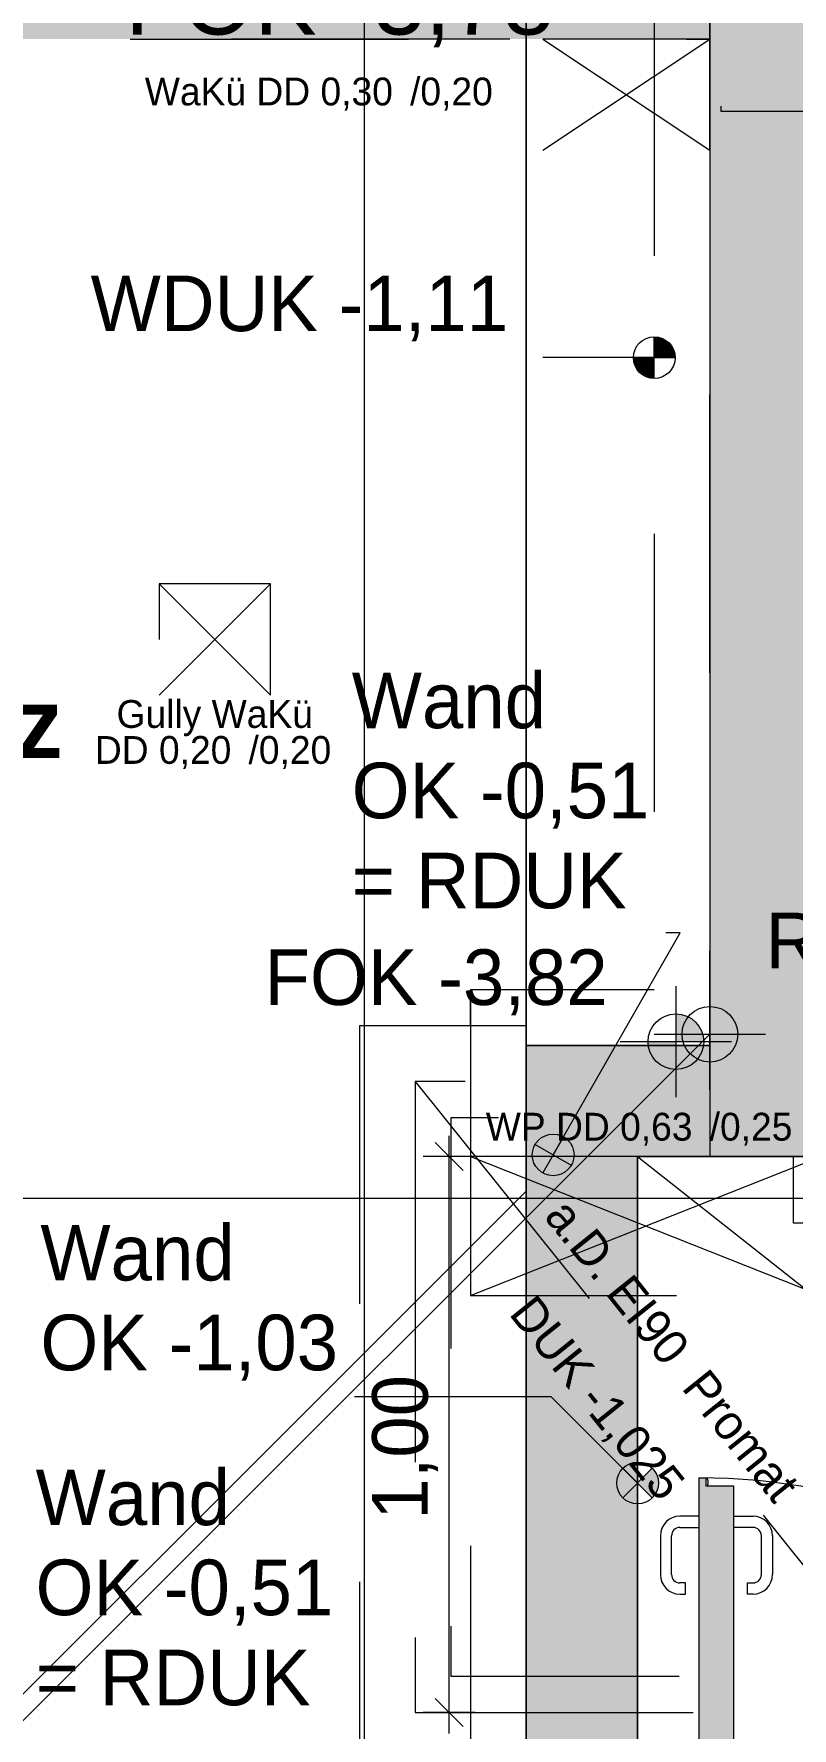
# Model space of a CAD drawing. Header units: metres. Extents: x -14 to 130, y -38 to 4.
# Drawn here: x 7.51 to 8.873, y -6.953 to -3.906 of the extents above; entities that cross this region are included whole.
import ezdxf

# ---------------------------------------------------------------- set-up
doc = ezdxf.new("R2010")
doc.units = ezdxf.units.M
doc.header["$MEASUREMENT"] = 0
doc.linetypes.add('Strichlinie eng', pattern=[0.002, 0.0015, -0.0005])
doc.linetypes.add('Untersicht', pattern=[0.001, 0.0005, -0.0005])
for name, color, linetype in [('-1._KG PP_3_120 Wand Innen tragend', 7, 'Continuous'), ('-1._KG PP_3_210 Decke', 7, 'Continuous'), ('-1._KG PP_3_220 Bodenaufbau', 7, 'Continuous'), ('-1._KG PP_3_270 Deckendurchbruchsymbol', 7, 'Continuous'), ('-1._KG PP_3_810 Raum', 7, 'Continuous'), ('-1._KG PP_3_815 Raumbegrenzung', 7, 'Continuous'), ('-1._KG PP_3_950 Polierplan Bemaßung', 7, 'Continuous'), ('-1._KG PP_3_Bemaßen_Sperrmaß 2D', 7, 'Continuous'), ('-1._KG PP_3_Gelände_Beschriftung Gelände', 7, 'Continuous'), ('-1._KG PP_3_Kataster Grenzpunkte_Grenzpunkt (GP) Hausecke_Kennzeichen', 7, 'Continuous'), ('-1._KG PP_3_Kataster Grundstücke_Grundstück', 7, 'Continuous'), ('-1._KG PP_3_Kataster Grundstücke_Grundstück_Eigentümer', 7, 'Continuous')]:
    doc.layers.add(name, color=color, linetype=linetype)
doc.styles.add('ERSTELLTER_STIL_5', font='')
doc.styles.add('ERSTELLTER_STIL_9', font='')
doc.styles.get('ERSTELLTER_STIL_5').set_extended_font_data('Eurostile')
doc.styles.get('ERSTELLTER_STIL_9').set_extended_font_data('Eurostile', bold=True)
doc.linetypes.add('GAS', pattern='A,0,[1,415_260415_PP_VA_1_2 -1 KG1.Shx,S=0.186508,R=0,X=0,Y=0],-26.5,0', length=26.5)

msp = doc.modelspace()

# ---------------------------------------------------------------- hatches: boundary and pattern name
at = {"layer": '-1._KG PP_3_120 Wand Innen tragend', "linetype": 'Continuous', "lineweight": 13, "true_color": 0x3f7f02}
for points in [[(8.725, -3.705), (8.725, -5.725), (8.925, -5.725), (8.925, -3.705)], [(8.395, -5.925), (8.595, -5.925), (8.395, -5.725)], [(8.395, -5.725), (8.595, -5.925), (8.595, -5.725)], [(8.725, -5.725), (8.595, -5.725), (8.595, -5.925), (8.725, -5.925)], [(8.725, -5.725), (8.925, -5.925), (8.925, -5.725)], [(8.725, -5.925), (8.925, -5.925), (8.725, -5.725)], [(8.395, -5.925), (8.395, -6.925), (8.595, -6.925), (8.595, -5.925)], [(8.595, -7.515), (8.595, -6.925), (8.395, -6.925), (8.395, -7.515)]]:
    msp.add_hatch(color=76, dxfattribs=at).paths.add_polyline_path(points)
at = {"layer": '-1._KG PP_3_120 Wand Innen tragend', "linetype": 'Continuous', "lineweight": 13, "true_color": 0xff6400}
msp.add_hatch(color=30, dxfattribs=at).paths.add_polyline_path([(8.706, -6.503), (8.706, -7.551), (8.718, -7.551), (8.718, -7.537), (8.7675, -7.537), (8.7675, -6.517), (8.718, -6.517), (8.718, -6.503)])
at = {"layer": '-1._KG PP_3_210 Decke', "linetype": 'Continuous', "lineweight": 0, "true_color": 0x060c00}
msp.add_hatch(color=98, dxfattribs=at).paths.add_polyline_path([(5.425, -3.735), (0.1437, -3.735), (0.1444, -3.915), (8.725, -3.915), (8.725, -3.505), (5.425, -3.505)])
at = {"layer": '-1._KG PP_3_Gelände_Beschriftung Gelände', "linetype": 'Continuous', "lineweight": 0, "true_color": 0x060c00}
h = msp.add_hatch(color=98, dxfattribs=at)
h.paths.add_polyline_path([(0.6022, -0.6), (0.6319, -8.705), (5.625, -8.705), (5.625, -3.705), (8.725, -3.705), (8.725, -5.925), (8.925, -5.925), (8.925, -5.905), (9.105, -5.905), (9.105, -4.225), (10.725, -4.225), (10.725, -5.905), (10.905, -5.905), (10.905, -6.225), (12.425, -6.225), (12.425, -9.355), (15.32, -9.355), (15.32, -8.955), (18.3552, -8.955), (18.383, -0.6)])
h.paths.add_polyline_path([(1.4029, -0.8), (1.4029, -1.4), (0.8029, -1.4), (0.8029, -0.8)], flags=0)
h.paths.add_polyline_path([(17.5774, -2.893), (17.5774, -2.293), (18.1774, -2.293), (18.1774, -2.893)], flags=0)
at = {"layer": '-1._KG PP_3_Kataster Grenzpunkte_Grenzpunkt (GP) Hausecke_Kennzeichen', "linetype": 'Continuous', "lineweight": 13, "true_color": 0xff6400}
for points in [[(8.625, -4.4879), (8.6625, -4.4879), (8.6596, -4.4736), (8.6515, -4.4614), (8.6394, -4.4533), (8.625, -4.4504)], [(8.625, -4.4879), (8.5875, -4.4879), (8.5904, -4.5023), (8.5985, -4.5145), (8.6106, -4.5226), (8.625, -4.5254)]]:
    msp.add_hatch(color=30, dxfattribs=at).paths.add_polyline_path(points)
at = {"layer": '-1._KG PP_3_Kataster Grenzpunkte_Grenzpunkt (GP) Hausecke_Kennzeichen', "linetype": 'Continuous', "lineweight": 13, "true_color": 0xfb02fe}
for points in [[(8.6639, -5.7184), (8.7139, -5.7184), (8.71, -5.6993), (8.6992, -5.683), (8.683, -5.6722), (8.6639, -5.6684)], [(8.6639, -5.7184), (8.6139, -5.7184), (8.6177, -5.7375), (8.6285, -5.7538), (8.6447, -5.7646), (8.6639, -5.7684)]]:
    msp.add_hatch(color=6, dxfattribs=at).paths.add_polyline_path(points)
at = {"layer": '-1._KG PP_3_Kataster Grenzpunkte_Grenzpunkt (GP) Hausecke_Kennzeichen', "linetype": 'Continuous', "lineweight": 13, "true_color": 0x3f7f02}
for points in [[(8.4433, -5.922), (8.4619, -5.8894), (8.448, -5.8848), (8.4334, -5.8858), (8.4203, -5.8923), (8.4107, -5.9034)], [(8.4433, -5.922), (8.4247, -5.9545), (8.4386, -5.9592), (8.4532, -5.9581), (8.4662, -5.9516), (8.4758, -5.9406)], [(8.595, -6.5123), (8.5685, -6.4858), (8.5604, -6.498), (8.5575, -6.5123), (8.5604, -6.5267), (8.5685, -6.5389)], [(8.595, -6.5123), (8.6215, -6.5389), (8.6296, -6.5267), (8.6325, -6.5123), (8.6296, -6.498), (8.6215, -6.4858)]]:
    msp.add_hatch(color=76, dxfattribs=at).paths.add_polyline_path(points)

# ---------------------------------------------------------------- linework, layer by layer
at = {"layer": '-1._KG PP_3_120 Wand Innen tragend', "color": 7, "linetype": 'Continuous', "lineweight": 13, "ltscale": 1000}
for p, q in [((8.7205, -6.5045), (8.718, -6.5045)), ((8.718, -6.5045), (8.718, -6.517)), ((8.718, -6.517), (8.7205, -6.517)), ((8.722, -6.5085), (8.7205, -6.5045)), ((8.7205, -6.517), (8.722, -6.513)), ((8.722, -6.513), (8.722, -6.5085)), ((8.706, -6.572), (8.671, -6.572)), ((8.7675, -6.572), (8.8025, -6.572)), ((8.636, -6.607), (8.636, -6.677)), ((8.656, -6.677), (8.656, -6.607)), ((8.671, -6.592), (8.706, -6.592)), ((8.8025, -6.592), (8.7675, -6.592)), ((8.8175, -6.677), (8.8175, -6.607)), ((8.8375, -6.607), (8.8375, -6.677)), ((8.681, -6.692), (8.671, -6.692)), ((8.681, -6.712), (8.681, -6.692)), ((8.7925, -6.712), (8.7925, -6.692)), ((8.7925, -6.692), (8.8025, -6.692)), ((8.671, -6.712), (8.681, -6.712)), ((8.8025, -6.712), (8.7925, -6.712))]:
    msp.add_line(p, q, dxfattribs=at)
at = {"layer": '-1._KG PP_3_120 Wand Innen tragend', "color": 7, "linetype": 'Continuous', "lineweight": 18, "ltscale": 1000, "flags": 128}
for points in [[(8.725, -3.705), (8.725, -5.725)], [(8.395, -5.725), (8.395, -5.925)], [(8.595, -5.725), (8.395, -5.725)], [(8.725, -5.725), (8.595, -5.725)], [(8.395, -5.925), (8.395, -6.925)], [(8.595, -5.925), (8.925, -5.925)], [(8.595, -6.925), (8.595, -5.925)], [(8.395, -6.925), (8.395, -7.515)], [(8.595, -7.515), (8.595, -6.925)]]:
    msp.add_lwpolyline(points, dxfattribs=at)
at = {"layer": '-1._KG PP_3_120 Wand Innen tragend', "color": 7, "linetype": 'Continuous', "lineweight": 13, "ltscale": 1000, "flags": 128}
msp.add_lwpolyline([(8.706, -6.503), (8.718, -6.503), (8.718, -6.517), (8.7675, -6.517), (8.7675, -7.537), (8.718, -7.537), (8.718, -7.551), (8.706, -7.551)], close=True, dxfattribs=at)
at = {"layer": '-1._KG PP_3_120 Wand Innen tragend', "color": 7, "linetype": 'Continuous', "lineweight": 13, "ltscale": 1000}
for centre, radius, start, end in [((8.7095, -7.5625), 1.0595, 0.1893, 90.1893), ((8.671, -6.607), 0.035, 90, 180), ((8.8025, -6.607), 0.035, 0, 90), ((8.671, -6.607), 0.015, 90, 180), ((8.8025, -6.607), 0.015, 0, 90), ((8.671, -6.677), 0.035, 180, 270), ((8.671, -6.677), 0.015, 180, 270), ((8.8025, -6.677), 0.035, 270, 0), ((8.8025, -6.677), 0.015, 270, 0)]:
    msp.add_arc(centre, radius, start, end, dxfattribs=at)
at = {"layer": '-1._KG PP_3_210 Decke', "color": 7, "linetype": 'Untersicht', "lineweight": 13, "ltscale": 1000, "true_color": 0xf4f4f4, "flags": 128}
msp.add_lwpolyline([(5.425, -3.735), (0.1437, -3.735), (0.1444, -3.915), (8.725, -3.915), (8.725, -3.845)], dxfattribs=at)
msp.add_lwpolyline([(0.1444, -3.915), (0.1845, -14.87), (15.32, -14.87), (15.32, -6.225), (10.905, -6.225), (10.905, -6.065), (8.925, -6.065), (8.925, -4.045), (8.745, -4.045), (8.745, -3.915), (5.625, -3.915), (0.8144, -3.915)], close=True, dxfattribs=at)
at = {"layer": '-1._KG PP_3_220 Bodenaufbau', "color": 7, "linetype": 'Continuous', "lineweight": 13, "ltscale": 1000, "flags": 128}
for points in [[(8.725, -3.705), (8.725, -5.725)], [(8.725, -5.725), (8.395, -5.725)], [(8.395, -5.725), (8.395, -5.9873)], [(8.395, -5.9873), (5.625, -8.7573)], [(5.628, -8.7543), (8.395, -5.9873)], [(8.395, -5.9873), (8.395, -7.735)]]:
    msp.add_lwpolyline(points, dxfattribs=at)
at = {"layer": '-1._KG PP_3_220 Bodenaufbau', "color": 7, "linetype": 'Continuous', "lineweight": 18, "ltscale": 1000, "flags": 128}
msp.add_lwpolyline([(10.39, -8.775), (10.925, -8.775), (10.925, -6.225), (10.905, -6.225), (10.905, -6.045), (8.875, -6.045), (8.875, -5.925), (8.595, -5.925), (8.595, -7.555), (10.39, -7.555)], close=True, dxfattribs=at)
at = {"layer": '-1._KG PP_3_270 Deckendurchbruchsymbol', "color": 7, "linetype": 'Untersicht', "lineweight": 13, "ltscale": 1000}
for p, q in [((8.425, -4.115), (8.725, -3.915)), ((8.425, -3.915), (8.725, -4.115)), ((7.735, -5.095), (7.935, -4.895)), ((7.735, -4.895), (7.935, -5.095))]:
    msp.add_line(p, q, dxfattribs=at)
at = {"layer": '-1._KG PP_3_270 Deckendurchbruchsymbol', "color": 7, "linetype": 'Strichlinie eng', "lineweight": 13, "ltscale": 1000}
for p, q in [((8.295, -6.175), (8.925, -5.925)), ((8.295, -5.925), (8.925, -6.175))]:
    msp.add_line(p, q, dxfattribs=at)
at = {"layer": '-1._KG PP_3_270 Deckendurchbruchsymbol', "color": 7, "linetype": 'Untersicht', "lineweight": 13, "ltscale": 1000, "flags": 128}
for points in [[(8.725, -4.115), (8.725, -3.915), (8.425, -3.915), (8.425, -4.115)], [(7.935, -5.095), (7.935, -4.895), (7.735, -4.895), (7.735, -5.095)]]:
    msp.add_lwpolyline(points, close=True, dxfattribs=at)
at = {"layer": '-1._KG PP_3_270 Deckendurchbruchsymbol', "color": 7, "linetype": 'Strichlinie eng', "lineweight": 13, "ltscale": 1000, "flags": 128}
msp.add_lwpolyline([(8.925, -6.175), (8.925, -5.925), (8.295, -5.925), (8.295, -6.175)], close=True, dxfattribs=at)
at = {"layer": '-1._KG PP_3_810 Raum', "color": 5, "linetype": 'Continuous', "lineweight": 0, "ltscale": 1000, "flags": 128}
msp.add_lwpolyline([(8.395, -8.705), (8.395, -3.705), (5.875, -3.705), (5.875, -8.705)], close=True, dxfattribs=at)
at = {"layer": '-1._KG PP_3_815 Raumbegrenzung', "color": 5, "linetype": 'Continuous', "lineweight": 0, "ltscale": 1000, "flags": 128}
msp.add_lwpolyline([(5.875, -8.705), (5.875, -3.705), (8.395, -3.705), (8.395, -8.705)], close=True, dxfattribs=at)
at = {"layer": '-1._KG PP_3_Bemaßen_Sperrmaß 2D', "color": 5, "linetype": 'GAS', "lineweight": 0, "ltscale": 1000}
msp.add_line((-1.5, -6), (21, -6), dxfattribs=at)
at = {"layer": '-1._KG PP_3_Gelände_Beschriftung Gelände', "color": 7, "linetype": 'Continuous', "lineweight": 13, "ltscale": 1000, "true_color": 0xf4f4f4, "flags": 128}
for points in [[(0.6022, -0.6), (0.6319, -8.705), (5.625, -8.705), (5.625, -3.705), (8.725, -3.705), (8.725, -5.925), (8.925, -5.925), (8.925, -5.905), (9.105, -5.905), (9.105, -4.225), (10.725, -4.225), (10.725, -5.905), (10.905, -5.905), (10.905, -6.225), (12.425, -6.225), (12.425, -9.355), (15.32, -9.355), (15.32, -8.955), (18.3552, -8.955), (18.383, -0.6)], [(10.39, -8.955), (12.425, -8.955), (12.425, -6.225), (10.905, -6.225), (10.905, -5.905), (8.925, -5.905), (8.925, -5.925), (8.595, -5.925), (8.595, -7.555), (10.39, -7.555)]]:
    msp.add_lwpolyline(points, close=True, dxfattribs=at)
at = {"layer": '-1._KG PP_3_Gelände_Beschriftung Gelände', "color": 7, "linetype": 'Continuous', "lineweight": 18, "ltscale": 1000, "flags": 128}
for points in [[(8.725, -3.705), (8.725, -5.705)], [(5.225, -9.205), (8.725, -5.705)], [(8.725, -5.705), (5.225, -9.205)], [(8.725, -5.705), (8.725, -5.925)], [(8.595, -5.925), (8.595, -7.555)], [(8.725, -5.925), (8.595, -5.925)]]:
    msp.add_lwpolyline(points, dxfattribs=at)
at = {"layer": '-1._KG PP_3_Kataster Grenzpunkte_Grenzpunkt (GP) Hausecke_Kennzeichen', "color": 76, "linetype": 'Continuous', "lineweight": 13, "ltscale": 1000, "true_color": 0x3f7f02}
for p, q in [((8.1042, -34.025), (8.1042, 0)), ((8.4433, -5.922), (8.6713, -5.5227)), ((8.6713, -5.5227), (8.6457, -5.5227)), ((8.2815, -5.95), (8.2315, -5.9)), ((8.2565, -5.925), (8.2565, -5.8875)), ((8.4107, -5.9034), (8.4758, -5.9406)), ((8.4619, -5.8894), (8.4247, -5.9545)), ((8.3033, -5.925), (8.2096, -5.925)), ((8.2565, -6.925), (8.2565, -5.925)), ((8.4397, -6.3571), (8.0861, -6.3571)), ((8.595, -6.5123), (8.4397, -6.3571)), ((8.5685, -6.4858), (8.6215, -6.5389)), ((8.5685, -6.5389), (8.6215, -6.4858)), ((8.2315, -6.9), (8.2815, -6.95)), ((8.3033, -6.925), (8.2096, -6.925)), ((8.2565, -6.9625), (8.2565, -6.925))]:
    msp.add_line(p, q, dxfattribs=at)
at = {"layer": '-1._KG PP_3_Kataster Grenzpunkte_Grenzpunkt (GP) Hausecke_Kennzeichen', "color": 30, "linetype": 'Continuous', "lineweight": 13, "ltscale": 1000, "true_color": 0xff6400}
for p, q in [((8.625, -4.5254), (8.625, -4.4504)), ((8.525, -4.4879), (8.425, -4.4879)), ((8.625, -4.4879), (8.525, -4.4879)), ((8.5875, -4.4879), (8.6625, -4.4879))]:
    msp.add_line(p, q, dxfattribs=at)
at = {"layer": '-1._KG PP_3_Kataster Grenzpunkte_Grenzpunkt (GP) Hausecke_Kennzeichen', "color": 7, "linetype": 'Continuous', "lineweight": 13, "ltscale": 1000}
for p, q in [((8.725, -5.805), (8.725, -5.605)), ((8.625, -5.705), (8.825, -5.705)), ((8.595, -5.925), (12.425, -8.955))]:
    msp.add_line(p, q, dxfattribs=at)
at = {"layer": '-1._KG PP_3_Kataster Grenzpunkte_Grenzpunkt (GP) Hausecke_Kennzeichen', "color": 6, "linetype": 'Continuous', "lineweight": 13, "ltscale": 1000, "true_color": 0xfb02fe}
for p, q in [((8.6639, -5.6184), (8.6639, -5.8184)), ((8.7639, -5.7184), (8.5639, -5.7184))]:
    msp.add_line(p, q, dxfattribs=at)
at = {"layer": '-1._KG PP_3_Kataster Grenzpunkte_Grenzpunkt (GP) Hausecke_Kennzeichen', "color": 8, "linetype": 'Untersicht', "lineweight": 13, "ltscale": 1000}
msp.add_line((8.195, -5.79), (9.105, -6.925), dxfattribs=at)
at = {"layer": '-1._KG PP_3_Kataster Grenzpunkte_Grenzpunkt (GP) Hausecke_Kennzeichen', "color": 30, "linetype": 'Continuous', "lineweight": 13, "ltscale": 1000, "true_color": 0xff6400}
msp.add_circle((8.625, -4.4879), 0.0375, dxfattribs=at)
at = {"layer": '-1._KG PP_3_Kataster Grenzpunkte_Grenzpunkt (GP) Hausecke_Kennzeichen', "color": 7, "linetype": 'Continuous', "lineweight": 13, "ltscale": 1000}
msp.add_circle((8.725, -5.705), 0.05, dxfattribs=at)
at = {"layer": '-1._KG PP_3_Kataster Grenzpunkte_Grenzpunkt (GP) Hausecke_Kennzeichen', "color": 6, "linetype": 'Continuous', "lineweight": 13, "ltscale": 1000, "true_color": 0xfb02fe}
msp.add_circle((8.6639, -5.7184), 0.05, dxfattribs=at)
at = {"layer": '-1._KG PP_3_Kataster Grenzpunkte_Grenzpunkt (GP) Hausecke_Kennzeichen', "color": 76, "linetype": 'Continuous', "lineweight": 13, "ltscale": 1000, "true_color": 0x3f7f02}
for centre in [(8.4433, -5.922), (8.595, -6.5123)]:
    msp.add_circle(centre, 0.0375, dxfattribs=at)
at = {"layer": '-1._KG PP_3_Kataster Grundstücke_Grundstück', "color": 30, "linetype": 'Untersicht', "lineweight": 13, "ltscale": 1000, "true_color": 0xff6400, "flags": 128}
for points in [[(8.395, -5.725), (8.725, -5.725), (8.725, -3.705), (7.91, -3.705)], [(8.395, -5.725), (8.725, -5.725), (8.725, -3.705), (7.91, -3.705)], [(8.395, -5.725), (8.725, -5.725), (8.725, -3.705), (7.91, -3.705)], [(8.395, -5.725), (8.725, -5.725), (8.725, -3.705), (7.91, -3.705)], [(8.395, -5.725), (8.725, -5.725), (8.725, -3.705), (7.91, -3.705)], [(8.625, -3.805), (8.625, -5.625)], [(8.625, -3.805), (8.625, -5.625)], [(8.625, -3.805), (8.625, -5.625)], [(8.625, -3.805), (8.625, -5.625)], [(8.625, -3.805), (8.625, -5.625)], [(8.295, -5.69), (8.295, -5.625)], [(8.295, -5.625), (8.295, -7.025)], [(8.295, -5.625), (8.295, -7.025)], [(8.295, -5.625), (8.295, -7.025)], [(8.295, -5.625), (8.295, -7.025)], [(8.295, -5.625), (8.295, -7.025)], [(8.625, -5.625), (8.295, -5.625)], [(8.625, -5.625), (8.295, -5.625)], [(8.625, -5.625), (8.295, -5.625)], [(8.625, -5.625), (8.295, -5.625)], [(8.625, -5.625), (8.295, -5.625)], [(8.295, -5.69), (8.095, -5.69)], [(8.095, -5.69), (8.095, -7.025)], [(8.395, -5.69), (8.295, -5.69)], [(8.395, -5.725), (8.395, -5.69)], [(8.395, -7.025), (8.395, -5.725)]]:
    msp.add_lwpolyline(points, dxfattribs=at)
at = {"layer": '-1._KG PP_3_Kataster Grundstücke_Grundstück_Eigentümer', "color": 8, "linetype": 'Untersicht', "lineweight": 13, "ltscale": 1000, "flags": 128}
for points in [[(8.195, -5.79), (8.195, -6.925), (8.395, -6.925), (9.105, -6.925), (9.105, -6.065), (8.925, -6.065), (8.925, -5.925), (8.395, -5.925), (8.395, -5.79)], [(8.195, -6.925), (9.105, -6.925), (9.105, -6.065), (9.04, -6.065), (9.04, -6.86), (8.26, -6.86), (8.26, -5.855), (8.395, -5.855), (8.395, -5.79), (8.195, -5.79)]]:
    msp.add_lwpolyline(points, close=True, dxfattribs=at)

# ---------------------------------------------------------------- texts
at = {"layer": '-1._KG PP_3_270 Deckendurchbruchsymbol', "color": 1, "linetype": 'Continuous', "lineweight": 0, "char_height": 0.05, "style": 'ERSTELLTER_STIL_5'}
for s, insert, attachment_point in [('\\A1;{\\pqc;\\pt0;\\fEurostile|b0|i0|c0|p0;\\W1.000000;WaKü DD 0,30\\fEurostile|b0|i0|c0|p0;\\W1.000000;\\A1{\\H.66x;\\S^  ;}\\fEurostile|b0|i0|c0|p0;\\W1.000000; /0,20\\fEurostile|b0|i0|c0|p0;\\W1.000000;\\A1{\\H.66x;\\S^  ;}\\fEurostile|b0|i0|c0|p0;\\W1.000000;\\fEurostile|b0|i0|c0|p0;\\W1.000000;\\A1{\\H.66x;\\S^  ;}}', (8.0343, -4.0488), 8), ('\\A1;{\\pqc;\\pt0;\\fEurostile|b0|i0|c0|p0;\\W1.000000;Gully WaKü}', (7.835, -5.1039), 2), ('\\A1;{\\pqc;\\pt0;\\fEurostile|b0|i0|c0|p0;\\W1.000000; DD 0,20\\fEurostile|b0|i0|c0|p0;\\W1.000000;\\A1{\\H.66x;\\S^  ;}\\fEurostile|b0|i0|c0|p0;\\W1.000000; /0,20\\fEurostile|b0|i0|c0|p0;\\W1.000000;\\A1{\\H.66x;\\S^  ;}\\fEurostile|b0|i0|c0|p0;\\W1.000000;\\fEurostile|b0|i0|c0|p0;\\W1.000000;\\A1{\\H.66x;\\S^  ;}}', (7.835, -5.2332), 8), ('\\A1;{\\pqc;\\pt0;\\fEurostile|b0|i0|c0|p0;\\W1.000000;WP DD 0,63\\fEurostile|b0|i0|c0|p0;\\W1.000000;\\A1{\\H.66x;\\S^  ;}\\fEurostile|b0|i0|c0|p0;\\W1.000000; /0,25\\fEurostile|b0|i0|c0|p0;\\W1.000000;\\A1{\\H.66x;\\S^  ;}\\fEurostile|b0|i0|c0|p0;\\W1.000000;\\fEurostile|b0|i0|c0|p0;\\W1.000000;\\A1{\\H.66x;\\S^  ;}}', (8.61, -5.9109), 8)]:
    msp.add_mtext(s, dxfattribs=dict(at, insert=insert, attachment_point=attachment_point))
at = {"layer": '-1._KG PP_3_810 Raum', "color": 7, "linetype": 'Continuous', "lineweight": 13, "insert": (6.828, -5.083), "char_height": 0.125, "attachment_point": 1, "style": 'ERSTELLTER_STIL_9'}
msp.add_mtext('\\A1;{\\pql;\\pt0;\\fEurostile|b1|i0|c0|p0;\\W1.000000;Stellplatz}', dxfattribs=at)
at = {"layer": '-1._KG PP_3_950 Polierplan Bemaßung', "color": 6, "linetype": 'Continuous', "lineweight": 13, "true_color": 0xfb02fe, "attachment_point": 7, "style": 'ERSTELLTER_STIL_5'}
for s, insert, char_height, width in [('\\A1;{\\pql;\\fEurostile|b0|i0|c0|p0;\\W1.000000;FOK -3,78}', (7.6742, -3.93), 0.125, 0.799165), ('\\A1;{\\pql;\\fEurostile|b0|i0|c0|p0;\\W1.000000;FOK -3,82}', (7.9245, -5.6709), 0.1, 0.639332)]:
    msp.add_mtext(s, dxfattribs=dict(at, insert=insert, char_height=char_height, width=width))
at = {"layer": '-1._KG PP_3_950 Polierplan Bemaßung', "color": 7, "linetype": 'Continuous', "lineweight": 13, "insert": (8.825, -5.605), "char_height": 0.1, "width": 0.756226, "attachment_point": 7, "style": 'ERSTELLTER_STIL_5'}
msp.add_mtext('\\A1;{\\pql;\\fEurostile|b0|i0|c0|p0;\\W1.000000;RDOK -3,87}', dxfattribs=at)
at = {"layer": '-1._KG PP_3_950 Polierplan Bemaßung', "color": 76, "linetype": 'Continuous', "lineweight": 13, "true_color": 0x3f7f02, "insert": (8.2365, -6.5782), "char_height": 0.1, "width": 0.306373, "attachment_point": 7, "rotation": 90, "style": 'ERSTELLTER_STIL_5'}
msp.add_mtext('\\A1;{\\pql;\\fEurostile|b0|i0|c0|p0;\\W1.000000;1,00}', dxfattribs=at)
at = {"layer": '-1._KG PP_3_Kataster Grenzpunkte_Grenzpunkt (GP) Hausecke_Kennzeichen', "color": 30, "linetype": 'Continuous', "lineweight": 13, "true_color": 0xff6400, "insert": (7.6119, -4.4589), "char_height": 0.1, "attachment_point": 7, "style": 'ERSTELLTER_STIL_5'}
msp.add_mtext('\\A1;{\\pql;\\fEurostile|b0|i0|c0|p0;\\W1.000000;WD\\fEurostile|b0|i0|c0|p0;\\W1.000000;UK \\fEurostile|b0|i0|c0|p0;\\W1.000000;-1,11}', dxfattribs=at)
at = {"layer": '-1._KG PP_3_Kataster Grenzpunkte_Grenzpunkt (GP) Hausecke_Kennzeichen', "color": 76, "linetype": 'Continuous', "lineweight": 13, "true_color": 0x3f7f02, "char_height": 0.1, "attachment_point": 7, "style": 'ERSTELLTER_STIL_5'}
for s, insert, line_spacing_factor in [('\\A1;{\\pql;\\fEurostile|b0|i0|c0|p0;\\W1.000000;Wand \\P\\pql;\\fEurostile|b0|i0|c0|p0;\\W1.000000;OK \\fEurostile|b0|i0|c0|p0;\\W1.000000;-0,51\\P\\pql;\\fEurostile|b0|i0|c0|p0;\\W1.000000;= RDUK}', (8.0812, -5.4799), 0.971867), ('\\A1;{\\pql;\\fEurostile|b0|i0|c0|p0;\\W1.000000;Wand \\P\\pql;\\fEurostile|b0|i0|c0|p0;\\W1.000000;OK \\fEurostile|b0|i0|c0|p0;\\W1.000000;-1,03}', (7.5216, -6.328), 0.968732), ('\\A1;{\\pql;\\fEurostile|b0|i0|c0|p0;\\W1.000000;Wand \\P\\pql;\\fEurostile|b0|i0|c0|p0;\\W1.000000;OK \\fEurostile|b0|i0|c0|p0;\\W1.000000;-0,51\\P\\pql;\\fEurostile|b0|i0|c0|p0;\\W1.000000;= RDUK}', (7.513, -6.9134), 0.971867)]:
    msp.add_mtext(s, dxfattribs=dict(at, insert=insert, line_spacing_factor=line_spacing_factor))
at = {"layer": '-1._KG PP_3_Kataster Grenzpunkte_Grenzpunkt (GP) Hausecke_Kennzeichen', "color": 7, "linetype": 'Continuous', "lineweight": 13, "insert": (8.4609, -6.129), "char_height": 0.0625, "attachment_point": 4, "rotation": 308.7213, "line_spacing_factor": 1.264547, "style": 'ERSTELLTER_STIL_5'}
msp.add_mtext('\\A1;{\\pql;\\fEurostile|b0|i0|c0|p0;\\W1.000000;\\fEurostile|b0|i0|c0|p0;\\W1.000000;\\fEurostile|b0|i0|c0|p0;\\W1.000000;\\fEurostile|b0|i0|c0|p0;\\W1.000000;\\A1{\\H.66x;\\S^  ;}\\fEurostile|b0|i0|c0|p0;\\W1.000000;\\fEurostile|b0|i0|c0|p0;\\W1.000000;\\P\\pql;\\fEurostile|b0|i0|c0|p0;\\W1.000000;DUK \\fEurostile|b0|i0|c0|p0;\\W1.000000;\\fEurostile|b0|i0|c0|p0;\\W1.000000;-1,025\\fEurostile|b0|i0|c0|p0;\\W1.000000;\\A1{\\H.66x;\\S^  ;}\\fEurostile|b0|i0|c0|p0;\\W1.000000;\\fEurostile|b0|i0|c0|p0;\\W1.000000;}', dxfattribs=at)
at = {"layer": '-1._KG PP_3_Kataster Grundstücke_Grundstück_Eigentümer', "color": 7, "linetype": 'Continuous', "lineweight": 13, "insert": (8.4247, -6.0341), "char_height": 0.0625, "attachment_point": 7, "rotation": 308.7452, "style": 'ERSTELLTER_STIL_5'}
msp.add_mtext('\\A1;{\\pql;\\fEurostile|b0|i0|c0|p0;\\W1.000000;a.D. EI90 \\fEurostile|b0|i0|c0|p0;\\W1.000000; \\fEurostile|b0|i0|c0|p0;\\W1.000000;Promat}', dxfattribs=at)

doc.saveas('drawing.dxf')
